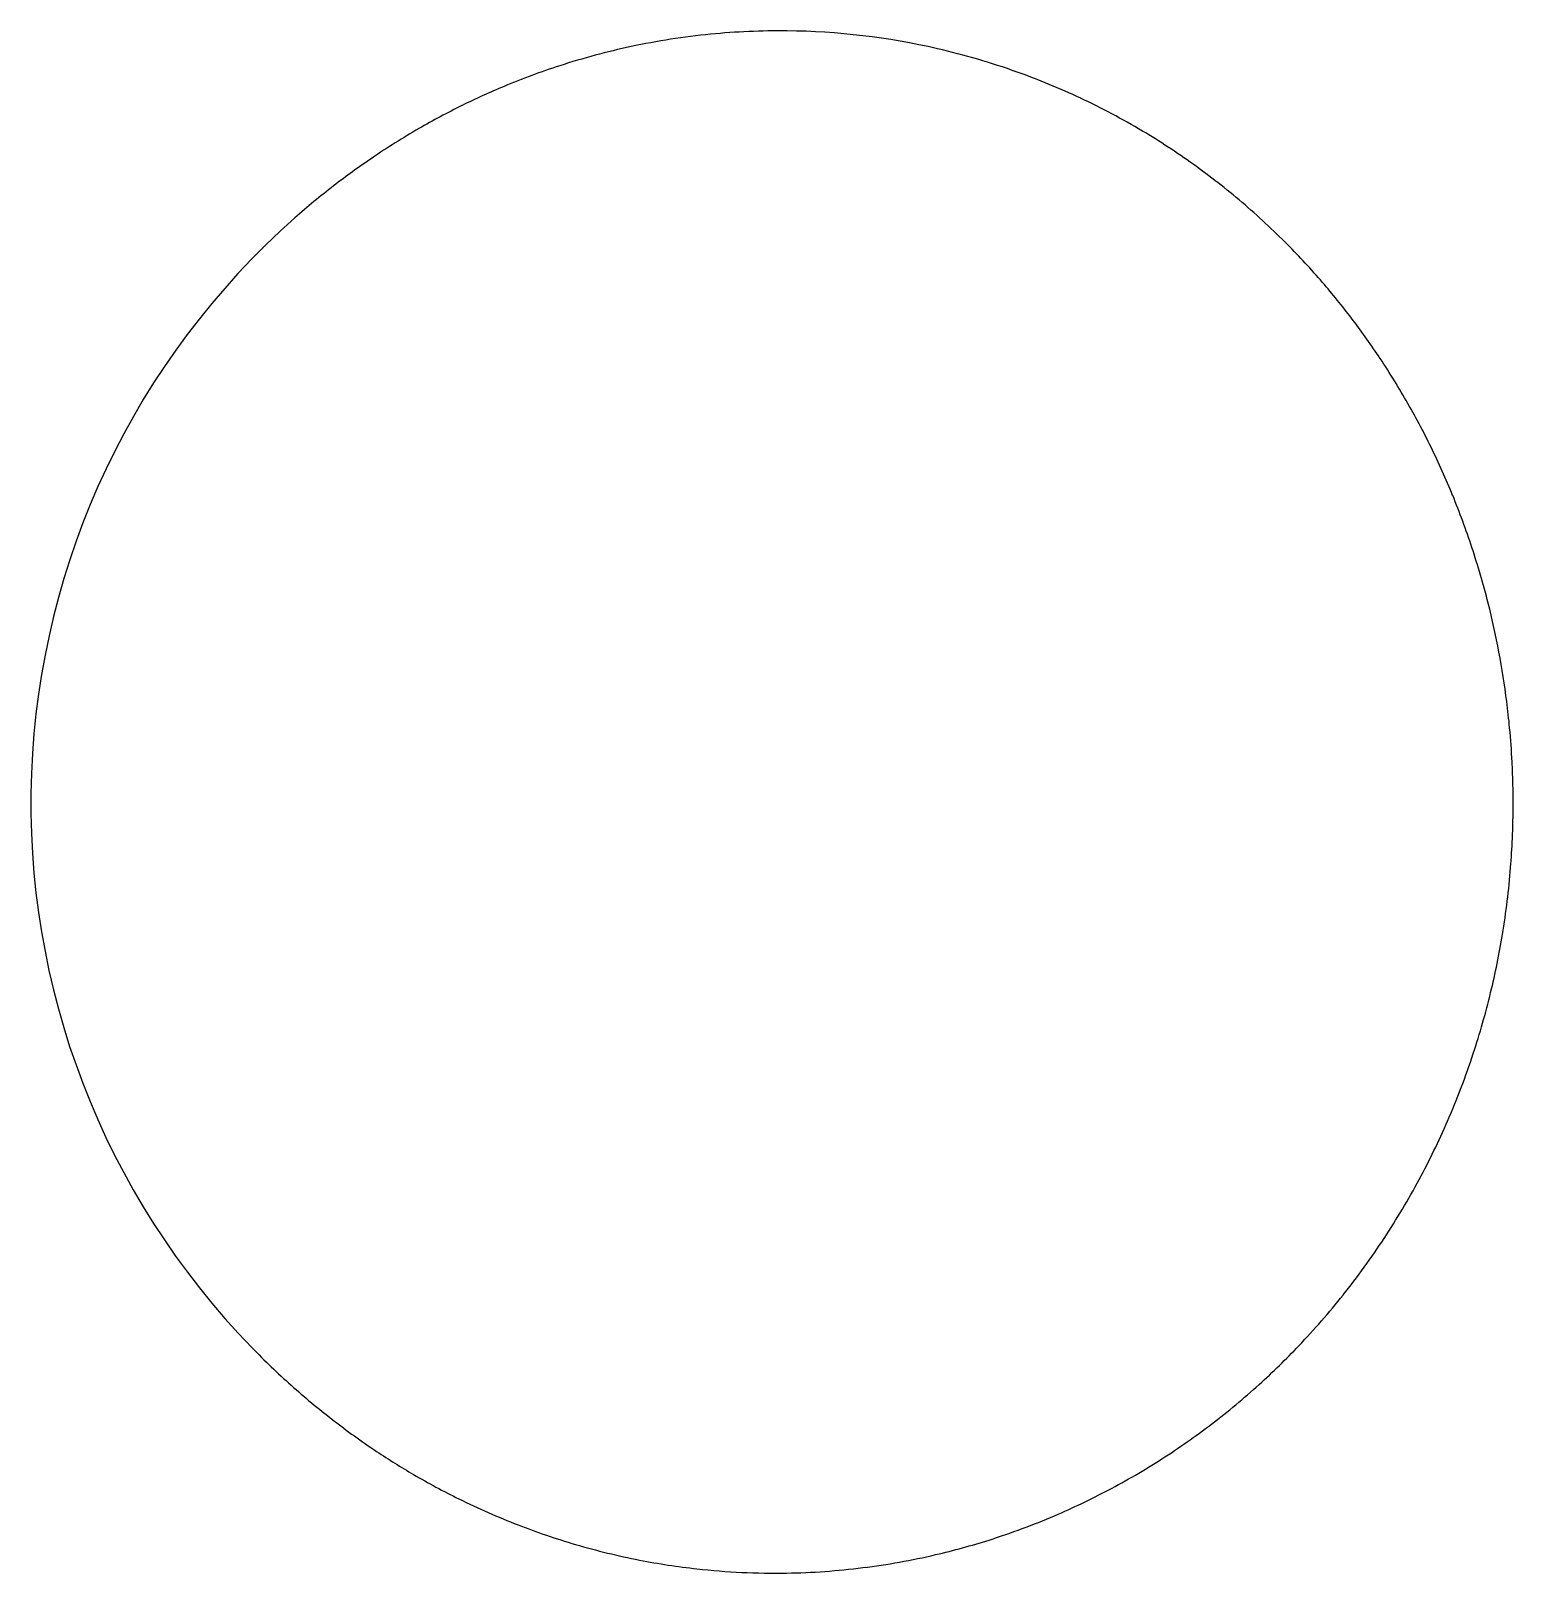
# Model space of a CAD drawing. Header units: metres. Extents: x -297 to 266, y -292 to 293.
import ezdxf

# ---------------------------------------------------------------- set-up
doc = ezdxf.new("R2010")
doc.units = ezdxf.units.M

msp = doc.modelspace()

# ---------------------------------------------------------------- linework, layer by layer
for centre, radius, start, end in [((-12.2, 24.77), 268.57, 449.40216, 455.60403), ((-12.21, 25.5), 267.85, 437.06862, 449.39876), ((-11.48, 20.68), 272.73, 462.09545, 467.99217), ((-12.03, 23.23), 270.12, 455.60898, 462.09431), ((-12.42, 24.57), 268.79, 430.33853, 437.06953), ((-10.35, 17.22), 276.37, 467.99183, 472.66791), ((-12.88, 23.24), 270.21, 424.81465, 430.34134), ((-8.98, 13.98), 279.89, 472.67118, 476.26243), ((-7.67, 11.3), 282.87, 476.26141, 480.0178), ((-13.79, 21.3), 272.35, 419.22637, 424.815), ((-5.22, 7.06), 287.77, 480.01685, 484.20832), ((-14.93, 19.39), 274.57, 414.41392, 419.22521), ((-2.63, 3.27), 292.36, 484.21037, 487.74662), ((-16.41, 17.32), 277.12, 409.54415, 414.41484), ((-1, 1.16), 295.03, 487.74713, 491.44612), ((-18.54, 14.81), 280.41, 404.73116, 409.54469), ((0, 0), 296.56, 491.44178, 584.21297), ((-21.1, 12.29), 284, 400.78653, 404.73023), ((-23.36, 10.34), 286.98, 397.28362, 400.78608), ((-25.96, 8.36), 290.25, 393.82167, 397.28464), ((-29.08, 6.26), 294.02, 389.91582, 393.82285), ((-32.79, 4.12), 298.31, 386.06536, 389.91622), ((-36.12, 2.49), 302, 382.26244, 386.06614), ((-39.31, 1.17), 305.47, 378.31615, 382.26478), ((-41.94, 0.29), 308.23, 374.21842, 378.31791), ((-43.6, -0.14), 309.95, 367.17788, 374.21958), ((-41.31, 0.06), 307.65, 365.32798, 367.19492), ((-45.63, -0.25), 311.98, 362.9168, 365.31013), ((-36.51, 0.13), 302.86, 361.50977, 362.93213), ((-34.05, 0.33), 300.39, 360.33774, 361.48499), ((-76.18, 0.03), 342.52, 719.00416, 719.9944), ((-59.53, 0.09), 325.88, 359.98342, 360.35262), ((-19.45, -0.83), 285.78, 717.47292, 718.98027), ((-44.38, 0.17), 310.73, 715.45751, 717.49079), ((-38.67, -0.23), 305.02, 710.64603, 715.44786), ((-36.97, -0.5), 303.29, 706.38186, 710.64292), ((-34.85, -0.97), 301.12, 701.79676, 706.37462), ((-32.5, -1.74), 298.65, 696.5076, 701.79643), ((-30.48, -2.61), 296.44, 691.75846, 696.50542), ((-28.25, -3.8), 293.92, 686.67773, 691.75859), ((-26.12, -5.21), 291.36, 681.45402, 686.67804), ((-23.96, -6.93), 288.6, 676.37821, 681.45316), ((-0.67, -0.67), 295.61, 584.21162, 588.19471), ((-22.12, -8.66), 286.08, 672.15866, 676.37494), ((-3.11, -3.37), 291.97, 588.19743, 592.2302), ((-20.26, -10.7), 283.32, 667.39335, 672.15747), ((-6.19, -7.34), 286.95, 592.22998, 596.33339), ((-18.58, -12.89), 280.55, 662.68471, 667.39342), ((-8.42, -10.72), 282.9, 596.33175, 599.68173), ((-17.16, -15.12), 277.91, 657.82795, 662.68474), ((-10.04, -13.46), 279.72, 599.68332, 603.68744), ((-16.04, -17.24), 275.51, 653.13688, 657.82749), ((-11.85, -17.13), 275.62, 603.68805, 608.79355), ((-13.05, -20.21), 272.31, 608.79342, 613.64459), ((-15.11, -19.38), 273.18, 647.56381, 653.13546), ((-14.5, -21.27), 271.19, 643.11371, 647.56138), ((-13.67, -22.38), 270.06, 613.64152, 618.9586), ((-14.3, -21.87), 270.56, 640.12915, 643.10116), ((-13.93, -23.73), 268.68, 618.95651, 623.6595), ((-13.98, -24.32), 268.09, 623.65803, 630.94228), ((-14, -23.81), 268.6, 630.94468, 637.14591), ((-14.01, -23.9), 268.51, 637.14954, 640.14428)]:
    msp.add_arc(centre, radius, start, end)

doc.saveas('drawing.dxf')
